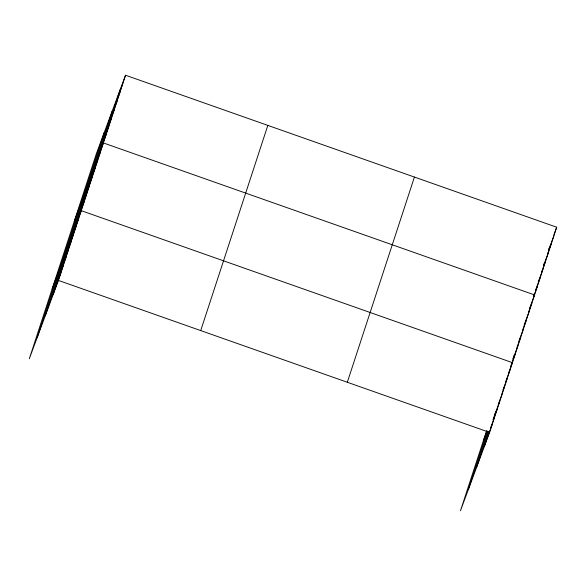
<?xml version="1.0" encoding="UTF-8"?>
<svg xmlns="http://www.w3.org/2000/svg" width="586" height="586" viewBox="0 0 586 586"><rect width="100%" height="100%" fill="white"/><g stroke="black" fill="none" stroke-linecap="round" stroke-linejoin="round"><path stroke-width="0.88" d="M37.182 337.58L104.293 132.385M45.305 315.737L112.409 110.549M53.194 294.538L120.298 89.343M125.543 75.235L96.404 153.583L29.3 358.779L58.439 280.43L125.543 75.235L556.7 227.221L489.596 432.417L460.457 510.765L486.592 430.842M200.72 330.585L267.824 125.389M347.315 382.262L414.419 177.067M468.339 489.566L487.215 431.86M476.462 467.723L488.292 431.552M484.344 446.525L489.134 431.882M493.075 419.825L494.489 415.518M495.61 412.075L494.767 414.654L499.733 401.41M512.977 358.984L514.362 354.75M533.458 296.348L534.293 293.806M544.255 263.341L543.427 265.876L548.393 252.61M549.514 247.255L548.686 249.797L553.931 235.682M117.53 97.811L122.774 83.703M114.761 106.278L120.005 92.163M111.992 114.739L117.244 100.631M109.223 123.207L114.475 109.091M106.454 131.667L111.706 117.559M103.685 140.135L108.937 126.019M100.917 148.595L106.169 134.487M74.261 221.303L103.4 142.947L534.557 294.934L529.305 309.042M95.386 165.523L100.631 151.415M92.617 173.991L97.862 159.875M89.848 182.451L95.093 168.343M87.08 190.919L92.324 176.804M84.311 199.379L89.555 185.271M81.542 207.847L86.794 193.732M78.773 216.307L84.025 202.199M52.117 289.015L81.256 210.667L512.413 362.646L508.399 373.436M73.47 232.525L78.722 218.417M70.935 240.282L76.187 226.167M68.401 248.032L73.646 233.917M65.866 255.782L71.111 241.674M63.332 263.532L68.577 249.424M60.798 271.289L66.042 257.173M58.263 279.039L63.508 264.923M55.729 286.788L60.973 272.68M553.924 234.693L556.7 227.221M547.771 253.277L551.162 244.15M541.618 271.867L545.625 261.078M538.226 281.991L542.856 269.538M535.772 289.623L540.094 278.006M533.619 296.428L537.325 286.466M528.389 312.528L531.788 303.401M524.082 325.142L529.019 311.862M522.851 329.457L526.25 320.33M518.852 341.242L523.481 328.79M517.013 347.212L520.712 337.258M513.006 358.998L517.943 345.718M510.545 366.631L515.175 354.186M483.274 441.002L487.069 430.791M505.865 381.193L509.871 370.396M503.015 389.771L507.337 378.153M502.026 393.374L504.802 385.903M498.254 404.443L502.268 393.653M493.185 419.95L497.199 409.16M490.65 427.699L494.665 416.91M486.878 438.775L492.13 424.66M58.439 280.43L489.596 432.417"/></g></svg>
